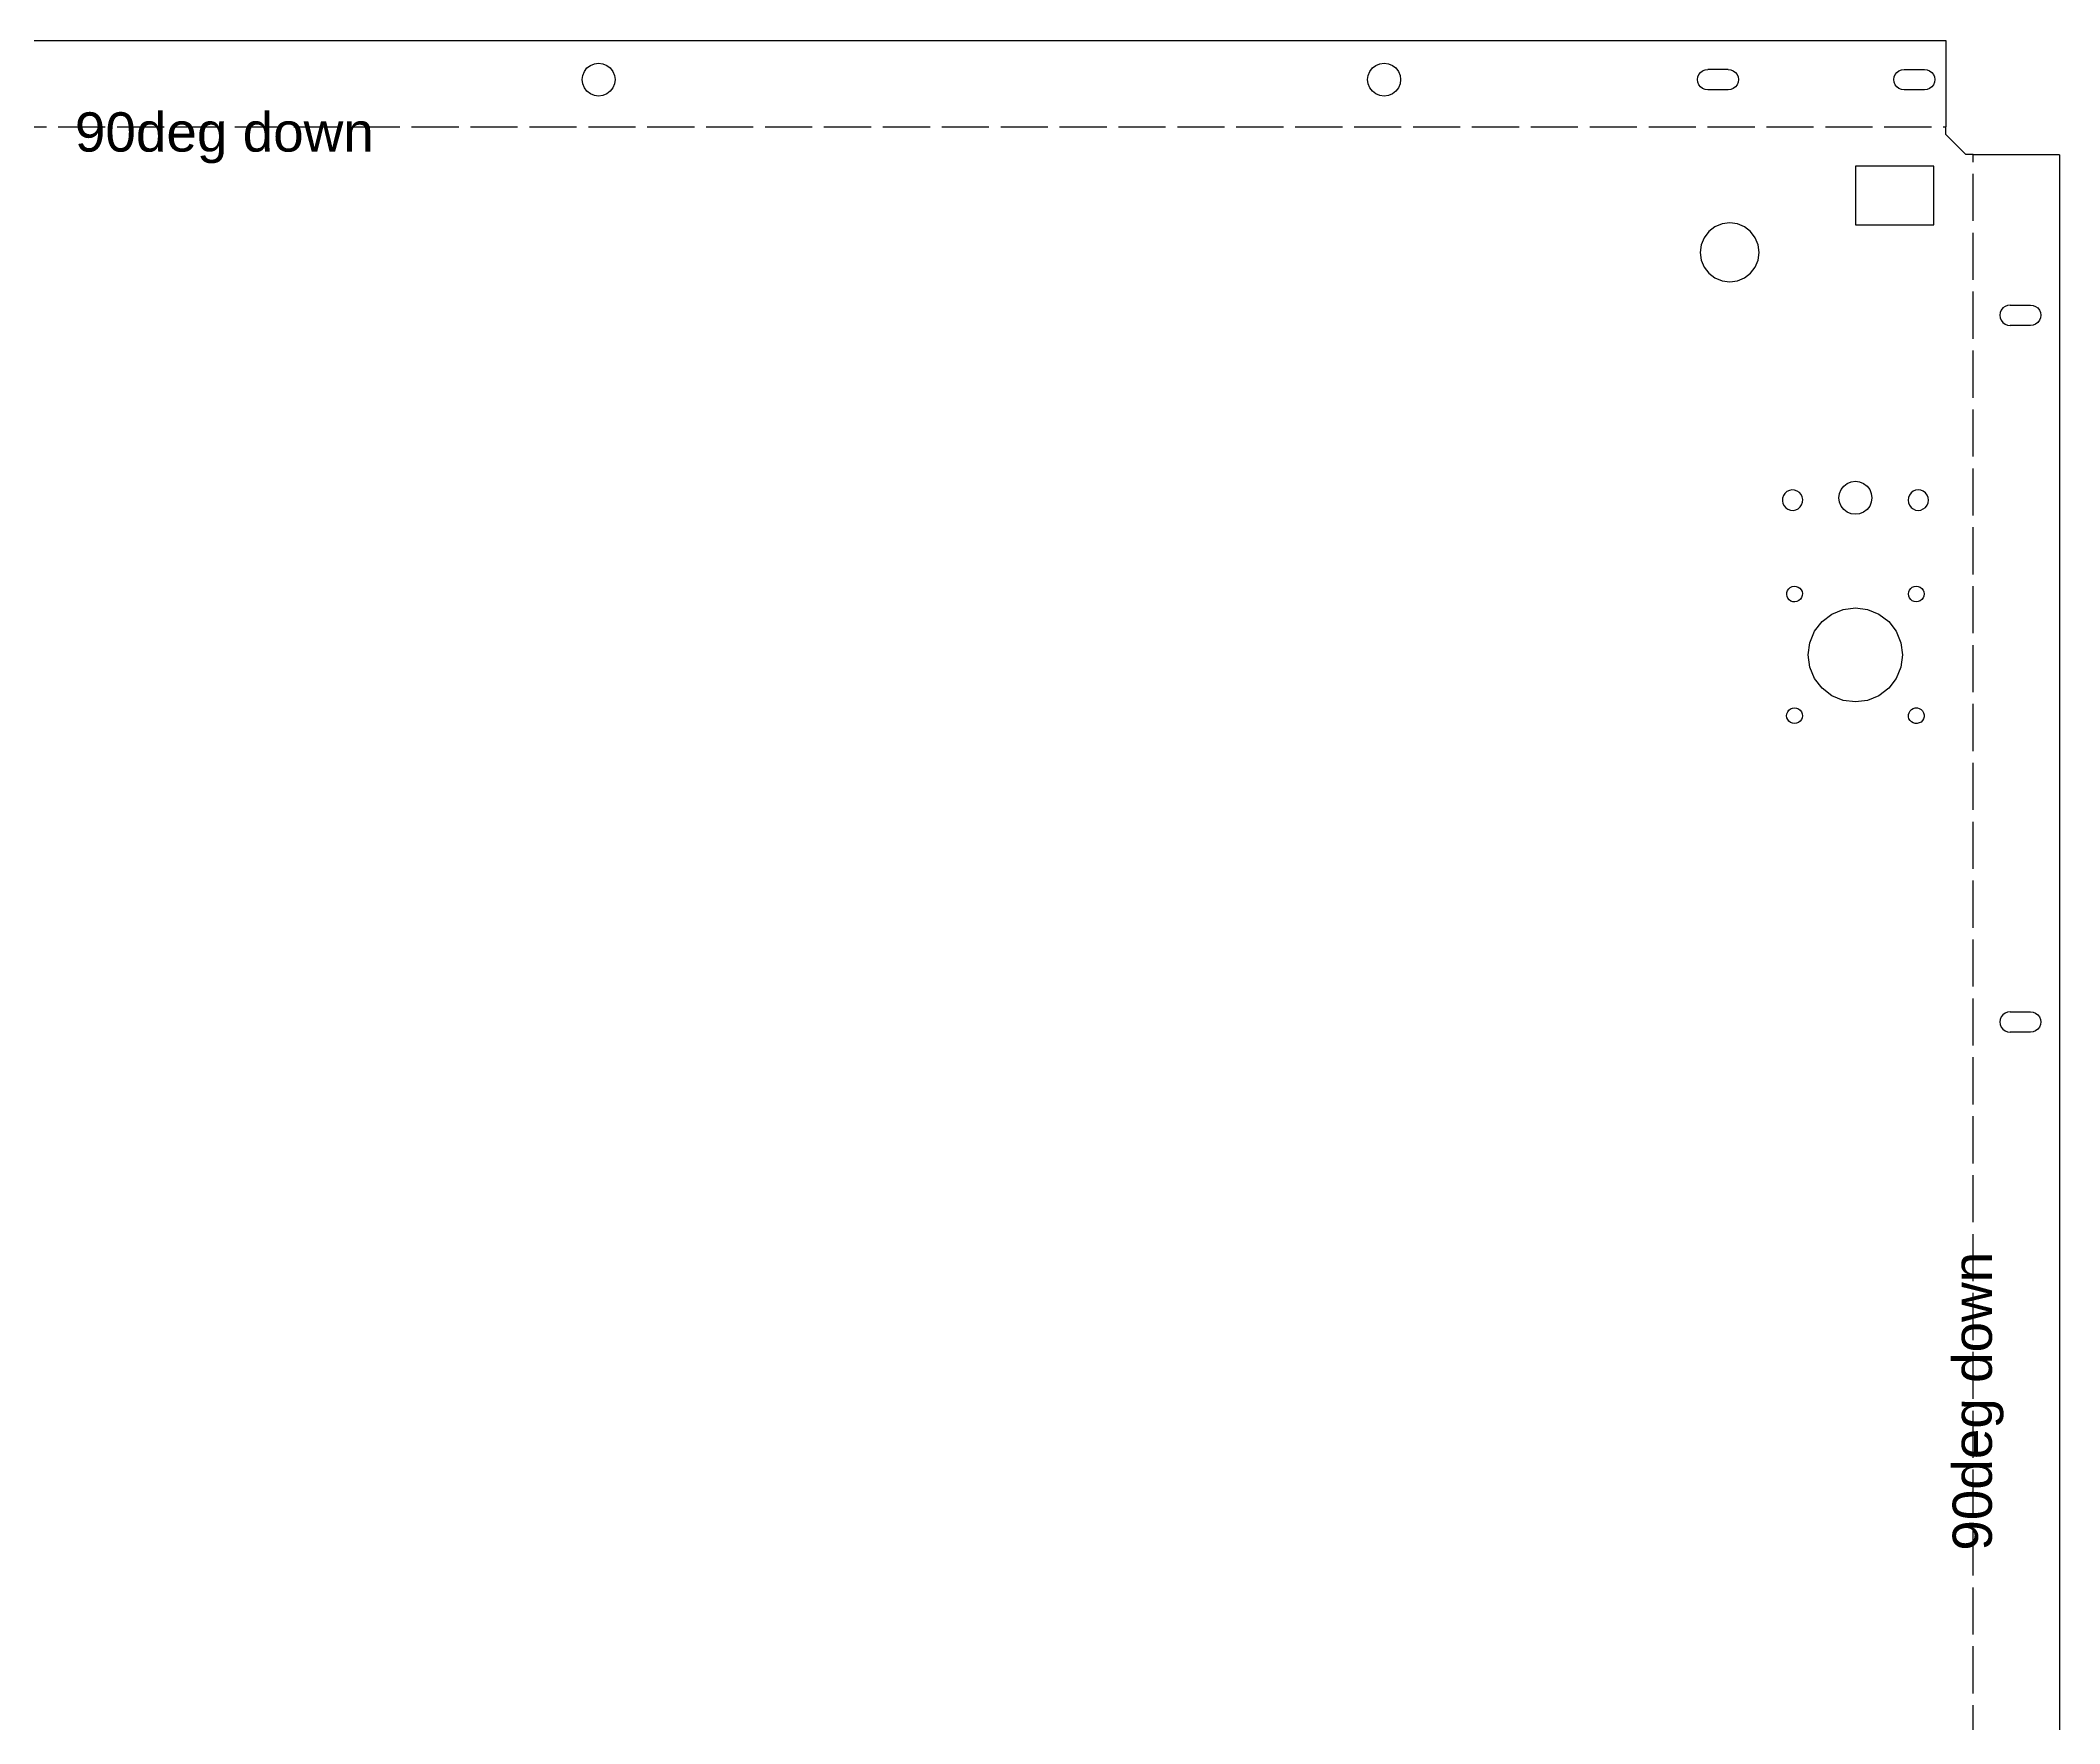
# Model space of a CAD drawing. Extents: x -1267 to 2080, y -21 to 4009.
# Drawn here: x -89 to 425, y 1570 to 1998 of the extents above; entities that cross this region are included whole.
import ezdxf

# ---------------------------------------------------------------- set-up
doc = ezdxf.new("R2010")
doc.units = 0
doc.linetypes.add('ACAD_ISO02W100', pattern=[15, 12, -3])
doc.layers.get('0').update_dxf_attribs({"true_color": 0xffffff})
doc.layers.add('Layer0', color=7, linetype='Continuous', true_color=0xffffff)
doc.styles.add('textstyle29', font='')
doc.styles.add('textstyle38', font='')
doc.styles.get('textstyle29').set_extended_font_data('Arial')
doc.styles.get('textstyle38').set_extended_font_data('Arial')

msp = doc.modelspace()

# ---------------------------------------------------------------- linework, layer by layer
at = {"layer": 'Layer0'}
for p, q in [((-489.26, 1998.33, 0.05), (396.37, 1998.33, 0.05)), ((396.37, 1998.33, 0.05), (396.37, 1976.33, 0.05)), ((49.32, 1989.41, 0.04), (49.74, 1990.43, 0.04)), ((49.74, 1990.43, 0.04), (50.4, 1991.3, 0.04)), ((50.4, 1991.3, 0.04), (51.27, 1991.96, 0.04)), ((51.27, 1991.96, 0.04), (52.29, 1992.38, 0.04)), ((52.29, 1992.38, 0.04), (53.37, 1992.53, 0.04)), ((53.37, 1992.53, 0.04), (54.46, 1992.38, 0.04)), ((54.46, 1992.38, 0.04), (55.47, 1991.96, 0.04)), ((55.47, 1991.96, 0.04), (56.34, 1991.3, 0.04)), ((56.34, 1991.3, 0.04), (57.01, 1990.43, 0.04)), ((57.01, 1990.43, 0.04), (57.43, 1989.41, 0.04)), ((249.32, 1989.41, 0.05), (249.74, 1990.43, 0.05)), ((249.74, 1990.43, 0.05), (250.4, 1991.3, 0.05)), ((250.4, 1991.3, 0.05), (251.27, 1991.96, 0.05)), ((251.27, 1991.96, 0.05), (252.29, 1992.38, 0.05)), ((252.29, 1992.38, 0.05), (253.37, 1992.53, 0.05)), ((253.37, 1992.53, 0.05), (254.46, 1992.38, 0.05)), ((254.46, 1992.38, 0.05), (255.47, 1991.96, 0.05)), ((255.47, 1991.96, 0.05), (256.34, 1991.3, 0.05)), ((256.34, 1991.3, 0.05), (257.01, 1990.43, 0.05)), ((257.01, 1990.43, 0.05), (257.43, 1989.41, 0.05)), ((333.52, 1989.63, 0.05), (333.94, 1990.17, 0.05)), ((333.94, 1990.17, 0.05), (334.47, 1990.58, 0.05)), ((334.47, 1990.58, 0.05), (335.1, 1990.84, 0.05)), ((335.1, 1990.84, 0.05), (335.77, 1990.93, 0.05)), ((340.97, 1990.93, 0.05), (335.77, 1990.93, 0.05)), ((340.97, 1990.93, 0.05), (341.65, 1990.84, 0.05)), ((341.65, 1990.84, 0.05), (342.27, 1990.58, 0.05)), ((342.27, 1990.58, 0.05), (342.81, 1990.17, 0.05)), ((342.81, 1990.17, 0.05), (343.23, 1989.63, 0.05)), ((383.52, 1989.63, 0.05), (383.94, 1990.17, 0.05)), ((383.94, 1990.17, 0.05), (384.47, 1990.58, 0.05)), ((384.47, 1990.58, 0.05), (385.1, 1990.84, 0.05)), ((385.1, 1990.84, 0.05), (385.77, 1990.93, 0.05)), ((385.77, 1990.93, 0.05), (390.97, 1990.93, 0.05)), ((390.97, 1990.93, 0.05), (391.65, 1990.84, 0.05)), ((391.65, 1990.84, 0.05), (392.27, 1990.58, 0.05)), ((392.27, 1990.58, 0.05), (392.81, 1990.17, 0.05)), ((392.81, 1990.17, 0.05), (393.23, 1989.63, 0.05)), ((49.17, 1988.33, 0.04), (49.32, 1989.41, 0.04)), ((49.32, 1987.24, 0.04), (49.17, 1988.33, 0.04)), ((49.74, 1986.23, 0.04), (49.32, 1987.24, 0.04)), ((50.4, 1985.36, 0.04), (49.74, 1986.23, 0.04)), ((51.27, 1984.69, 0.04), (50.4, 1985.36, 0.04)), ((52.29, 1984.27, 0.04), (51.27, 1984.69, 0.04)), ((55.47, 1984.69, 0.04), (54.46, 1984.27, 0.04)), ((56.34, 1985.36, 0.04), (55.47, 1984.69, 0.04)), ((57.01, 1986.23, 0.04), (56.34, 1985.36, 0.04)), ((57.43, 1987.24, 0.04), (57.01, 1986.23, 0.04)), ((57.43, 1989.41, 0.04), (57.57, 1988.33, 0.04)), ((57.57, 1988.33, 0.04), (57.43, 1987.24, 0.04)), ((249.17, 1988.33, 0.05), (249.32, 1989.41, 0.05)), ((249.32, 1987.24, 0.05), (249.17, 1988.33, 0.05)), ((249.74, 1986.23, 0.05), (249.32, 1987.24, 0.05)), ((250.4, 1985.36, 0.05), (249.74, 1986.23, 0.05)), ((251.27, 1984.69, 0.05), (250.4, 1985.36, 0.05)), ((252.29, 1984.27, 0.05), (251.27, 1984.69, 0.05)), ((255.47, 1984.69, 0.05), (254.46, 1984.27, 0.05)), ((256.34, 1985.36, 0.05), (255.47, 1984.69, 0.05)), ((257.01, 1986.23, 0.05), (256.34, 1985.36, 0.05)), ((257.43, 1987.24, 0.05), (257.01, 1986.23, 0.05)), ((257.43, 1989.41, 0.05), (257.57, 1988.33, 0.05)), ((257.57, 1988.33, 0.05), (257.43, 1987.24, 0.05)), ((333.17, 1988.33, 0.05), (333.26, 1989, 0.05)), ((333.26, 1987.65, 0.05), (333.17, 1988.33, 0.05)), ((333.26, 1989, 0.05), (333.52, 1989.63, 0.05)), ((333.52, 1987.03, 0.05), (333.26, 1987.65, 0.05)), ((333.94, 1986.49, 0.05), (333.52, 1987.03, 0.05)), ((334.47, 1986.08, 0.05), (333.94, 1986.49, 0.05)), ((335.1, 1985.82, 0.05), (334.47, 1986.08, 0.05)), ((335.77, 1985.73, 0.05), (335.1, 1985.82, 0.05)), ((340.97, 1985.73, 0.05), (335.77, 1985.73, 0.05)), ((341.65, 1985.82, 0.05), (340.97, 1985.73, 0.05)), ((342.27, 1986.08, 0.05), (341.65, 1985.82, 0.05)), ((342.81, 1986.49, 0.05), (342.27, 1986.08, 0.05)), ((343.23, 1987.03, 0.05), (342.81, 1986.49, 0.05)), ((343.23, 1989.63, 0.05), (343.49, 1989, 0.05)), ((343.49, 1987.65, 0.05), (343.23, 1987.03, 0.05)), ((343.49, 1989, 0.05), (343.57, 1988.33, 0.05)), ((343.57, 1988.33, 0.05), (343.49, 1987.65, 0.05)), ((383.17, 1988.33, 0.05), (383.26, 1989, 0.05)), ((383.26, 1987.65, 0.05), (383.17, 1988.33, 0.05)), ((383.26, 1989, 0.05), (383.52, 1989.63, 0.05)), ((383.52, 1987.03, 0.05), (383.26, 1987.65, 0.05)), ((383.94, 1986.49, 0.05), (383.52, 1987.03, 0.05)), ((384.47, 1986.08, 0.05), (383.94, 1986.49, 0.05)), ((385.1, 1985.82, 0.05), (384.47, 1986.08, 0.05)), ((385.77, 1985.73, 0.05), (385.1, 1985.82, 0.05)), ((390.97, 1985.73, 0.05), (385.77, 1985.73, 0.05)), ((391.65, 1985.82, 0.05), (390.97, 1985.73, 0.05)), ((392.27, 1986.08, 0.05), (391.65, 1985.82, 0.05)), ((392.81, 1986.49, 0.05), (392.27, 1986.08, 0.05)), ((393.23, 1987.03, 0.05), (392.81, 1986.49, 0.05)), ((393.23, 1989.63, 0.05), (393.49, 1989, 0.05)), ((393.49, 1987.65, 0.05), (393.23, 1987.03, 0.05)), ((393.49, 1989, 0.05), (393.57, 1988.33, 0.05)), ((393.57, 1988.33, 0.05), (393.49, 1987.65, 0.05)), ((53.37, 1984.13, 0.04), (52.29, 1984.27, 0.04)), ((54.46, 1984.27, 0.04), (53.37, 1984.13, 0.04)), ((253.37, 1984.13, 0.05), (252.29, 1984.27, 0.05)), ((254.46, 1984.27, 0.05), (253.37, 1984.13, 0.05)), ((396.37, 1974.33, 0.05), (396.37, 1976.33, 0.05)), ((401.37, 1969.33, 0.05), (396.37, 1974.33, 0.05)), ((401.37, 1969.33, 0.05), (403.37, 1969.33, 0.05)), ((403.37, 1969.18, 0.05), (403.37, 1969.33, 0.05)), ((393.37, 1966.33, 0.05), (373.37, 1966.33, 0.05)), ((373.37, 1966.33, 0.05), (373.37, 1951.33, 0.05)), ((393.37, 1951.33, 0.05), (393.37, 1966.33, 0.05)), ((425.37, 1969.18, 0.05), (403.37, 1969.18, 0.05)), ((425.37, 1969.18, 0.05), (425.37, 1337.33, 0.05)), ((336.07, 1949.63, 0.05), (334.88, 1948.08, 0.05)), ((337.62, 1950.82, 0.05), (336.07, 1949.63, 0.05)), ((339.43, 1951.57, 0.05), (337.62, 1950.82, 0.05)), ((341.37, 1951.83, 0.05), (339.43, 1951.57, 0.05)), ((343.32, 1951.57, 0.05), (341.37, 1951.83, 0.05)), ((345.12, 1950.82, 0.05), (343.32, 1951.57, 0.05)), ((346.68, 1949.63, 0.05), (345.12, 1950.82, 0.05)), ((347.87, 1948.08, 0.05), (346.68, 1949.63, 0.05)), ((373.37, 1951.33, 0.05), (393.37, 1951.33, 0.05)), ((334.13, 1946.27, 0.05), (333.87, 1944.33, 0.05)), ((333.87, 1944.33, 0.05), (334.13, 1942.39, 0.05)), ((334.88, 1948.08, 0.05), (334.13, 1946.27, 0.05)), ((348.62, 1946.27, 0.05), (347.87, 1948.08, 0.05)), ((348.87, 1944.33, 0.05), (348.62, 1946.27, 0.05)), ((348.62, 1942.39, 0.05), (348.87, 1944.33, 0.05)), ((334.13, 1942.39, 0.05), (334.88, 1940.58, 0.05)), ((334.88, 1940.58, 0.05), (336.07, 1939.02, 0.05)), ((336.07, 1939.02, 0.05), (337.62, 1937.83, 0.05)), ((345.12, 1937.83, 0.05), (346.68, 1939.02, 0.05)), ((346.68, 1939.02, 0.05), (347.87, 1940.58, 0.05)), ((347.87, 1940.58, 0.05), (348.62, 1942.39, 0.05)), ((337.62, 1937.83, 0.05), (339.43, 1937.08, 0.05)), ((339.43, 1937.08, 0.05), (341.37, 1936.83, 0.05)), ((341.37, 1936.83, 0.05), (343.32, 1937.08, 0.05)), ((343.32, 1937.08, 0.05), (345.12, 1937.83, 0.05)), ((410.26, 1929, 0.05), (410.17, 1928.33, 0.05)), ((410.17, 1928.33, 0.05), (410.26, 1927.65, 0.05)), ((410.52, 1929.63, 0.05), (410.26, 1929, 0.05)), ((410.94, 1930.17, 0.05), (410.52, 1929.63, 0.05)), ((411.47, 1930.58, 0.05), (410.94, 1930.17, 0.05)), ((412.1, 1930.84, 0.05), (411.47, 1930.58, 0.05)), ((412.77, 1930.93, 0.05), (412.1, 1930.84, 0.05)), ((412.77, 1930.93, 0.05), (415.37, 1930.93, 0.05)), ((415.37, 1930.93, 0.05), (417.97, 1930.93, 0.05)), ((417.97, 1930.93, 0.05), (418.65, 1930.84, 0.05)), ((418.65, 1930.84, 0.05), (419.27, 1930.58, 0.05)), ((419.27, 1930.58, 0.05), (419.81, 1930.17, 0.05)), ((419.81, 1930.17, 0.05), (420.23, 1929.63, 0.05)), ((420.23, 1929.63, 0.05), (420.49, 1929, 0.05)), ((420.49, 1929, 0.05), (420.57, 1928.33, 0.05)), ((420.57, 1928.33, 0.05), (420.49, 1927.65, 0.05)), ((410.26, 1927.65, 0.05), (410.52, 1927.03, 0.05)), ((410.52, 1927.03, 0.05), (410.94, 1926.49, 0.05)), ((410.94, 1926.49, 0.05), (411.47, 1926.08, 0.05)), ((411.47, 1926.08, 0.05), (412.1, 1925.82, 0.05)), ((412.1, 1925.82, 0.05), (412.77, 1925.73, 0.05)), ((415.37, 1925.73, 0.05), (412.77, 1925.73, 0.05)), ((417.97, 1925.73, 0.05), (415.37, 1925.73, 0.05)), ((418.65, 1925.82, 0.05), (417.97, 1925.73, 0.05)), ((419.27, 1926.08, 0.05), (418.65, 1925.82, 0.05)), ((419.81, 1926.49, 0.05), (419.27, 1926.08, 0.05)), ((420.23, 1927.03, 0.05), (419.81, 1926.49, 0.05)), ((420.49, 1927.65, 0.05), (420.23, 1927.03, 0.05)), ((355.05, 1882.4, 0.05), (354.83, 1881.76, 0.05)), ((355.44, 1882.96, 0.05), (355.05, 1882.4, 0.05)), ((355.95, 1883.4, 0.05), (355.44, 1882.96, 0.05)), ((356.56, 1883.7, 0.05), (355.95, 1883.4, 0.05)), ((357.23, 1883.82, 0.05), (356.56, 1883.7, 0.05)), ((357.91, 1883.77, 0.05), (357.23, 1883.82, 0.05)), ((358.55, 1883.55, 0.05), (357.91, 1883.77, 0.05)), ((359.11, 1883.16, 0.05), (358.55, 1883.55, 0.05)), ((359.55, 1882.65, 0.05), (359.11, 1883.16, 0.05)), ((359.85, 1882.04, 0.05), (359.55, 1882.65, 0.05)), ((359.97, 1881.37, 0.05), (359.85, 1882.04, 0.05)), ((369.17, 1881.83, 0.05), (369.32, 1882.91, 0.05)), ((369.32, 1880.74, 0.05), (369.17, 1881.83, 0.05)), ((369.32, 1882.91, 0.05), (369.74, 1883.93, 0.05)), ((369.74, 1883.93, 0.05), (370.4, 1884.8, 0.05)), ((370.4, 1884.8, 0.05), (371.27, 1885.46, 0.05)), ((371.27, 1885.46, 0.05), (372.29, 1885.88, 0.05)), ((372.29, 1885.88, 0.05), (373.37, 1886.03, 0.05)), ((373.37, 1886.03, 0.05), (374.46, 1885.88, 0.05)), ((374.46, 1885.88, 0.05), (375.47, 1885.46, 0.05)), ((375.47, 1885.46, 0.05), (376.34, 1884.8, 0.05)), ((376.34, 1884.8, 0.05), (377.01, 1883.93, 0.05)), ((377.01, 1883.93, 0.05), (377.43, 1882.91, 0.05)), ((377.43, 1882.91, 0.05), (377.57, 1881.83, 0.05)), ((377.57, 1881.83, 0.05), (377.43, 1880.74, 0.05)), ((386.86, 1881.9, 0.05), (386.77, 1881.23, 0.05)), ((387.12, 1882.53, 0.05), (386.86, 1881.9, 0.05)), ((387.54, 1883.07, 0.05), (387.12, 1882.53, 0.05)), ((388.07, 1883.48, 0.05), (387.54, 1883.07, 0.05)), ((388.7, 1883.74, 0.05), (388.07, 1883.48, 0.05)), ((389.37, 1883.83, 0.05), (388.7, 1883.74, 0.05)), ((390.05, 1883.74, 0.05), (389.37, 1883.83, 0.05)), ((390.67, 1883.48, 0.05), (390.05, 1883.74, 0.05)), ((391.21, 1883.07, 0.05), (390.67, 1883.48, 0.05)), ((391.63, 1882.53, 0.05), (391.21, 1883.07, 0.05)), ((391.89, 1881.9, 0.05), (391.63, 1882.53, 0.05)), ((391.97, 1881.23, 0.05), (391.89, 1881.9, 0.05)), ((354.83, 1881.76, 0.05), (354.78, 1881.08, 0.05)), ((354.78, 1881.08, 0.05), (354.9, 1880.42, 0.05)), ((354.9, 1880.42, 0.05), (355.2, 1879.81, 0.05)), ((355.2, 1879.81, 0.05), (355.64, 1879.29, 0.05)), ((355.64, 1879.29, 0.05), (356.2, 1878.91, 0.05)), ((356.2, 1878.91, 0.05), (356.84, 1878.68, 0.05)), ((356.84, 1878.68, 0.05), (357.52, 1878.63, 0.05)), ((357.52, 1878.63, 0.05), (358.18, 1878.76, 0.05)), ((358.18, 1878.76, 0.05), (358.8, 1879.05, 0.05)), ((358.8, 1879.05, 0.05), (359.31, 1879.49, 0.05)), ((359.31, 1879.49, 0.05), (359.69, 1880.05, 0.05)), ((359.69, 1880.05, 0.05), (359.92, 1880.69, 0.05)), ((359.92, 1880.69, 0.05), (359.97, 1881.37, 0.05)), ((369.74, 1879.73, 0.05), (369.32, 1880.74, 0.05)), ((370.4, 1878.86, 0.05), (369.74, 1879.73, 0.05)), ((371.27, 1878.19, 0.05), (370.4, 1878.86, 0.05)), ((372.29, 1877.77, 0.05), (371.27, 1878.19, 0.05)), ((373.37, 1877.63, 0.05), (372.29, 1877.77, 0.05)), ((374.46, 1877.77, 0.05), (373.37, 1877.63, 0.05)), ((375.47, 1878.19, 0.05), (374.46, 1877.77, 0.05)), ((376.34, 1878.86, 0.05), (375.47, 1878.19, 0.05)), ((377.01, 1879.73, 0.05), (376.34, 1878.86, 0.05)), ((377.43, 1880.74, 0.05), (377.01, 1879.73, 0.05)), ((386.77, 1881.23, 0.05), (386.86, 1880.55, 0.05)), ((386.86, 1880.55, 0.05), (387.12, 1879.93, 0.05)), ((387.12, 1879.93, 0.05), (387.54, 1879.39, 0.05)), ((387.54, 1879.39, 0.05), (388.07, 1878.98, 0.05)), ((388.07, 1878.98, 0.05), (388.7, 1878.72, 0.05)), ((388.7, 1878.72, 0.05), (389.37, 1878.63, 0.05)), ((389.37, 1878.63, 0.05), (390.05, 1878.72, 0.05)), ((390.05, 1878.72, 0.05), (390.67, 1878.98, 0.05)), ((390.67, 1878.98, 0.05), (391.21, 1879.39, 0.05)), ((391.21, 1879.39, 0.05), (391.63, 1879.93, 0.05)), ((391.63, 1879.93, 0.05), (391.89, 1880.55, 0.05)), ((391.89, 1880.55, 0.05), (391.97, 1881.23, 0.05)), ((355.88, 1857.22, 0.05), (355.92, 1857.74, 0.05)), ((355.97, 1856.71, 0.05), (355.88, 1857.22, 0.05)), ((355.92, 1857.74, 0.05), (356.09, 1858.23, 0.05)), ((356.2, 1856.23, 0.05), (355.97, 1856.71, 0.05)), ((356.09, 1858.23, 0.05), (356.39, 1858.66, 0.05)), ((356.54, 1855.84, 0.05), (356.2, 1856.23, 0.05)), ((356.39, 1858.66, 0.05), (356.78, 1859, 0.05)), ((356.78, 1859, 0.05), (357.25, 1859.23, 0.05)), ((357.25, 1859.23, 0.05), (357.77, 1859.32, 0.05)), ((357.77, 1859.32, 0.05), (358.29, 1859.28, 0.05)), ((358.29, 1859.28, 0.05), (358.78, 1859.11, 0.05)), ((358.78, 1859.11, 0.05), (359.21, 1858.82, 0.05)), ((359.21, 1858.82, 0.05), (359.55, 1858.42, 0.05)), ((359.66, 1856.42, 0.05), (359.36, 1855.99, 0.05)), ((359.55, 1858.42, 0.05), (359.78, 1857.95, 0.05)), ((359.83, 1856.92, 0.05), (359.66, 1856.42, 0.05)), ((359.78, 1857.95, 0.05), (359.87, 1857.44, 0.05)), ((359.87, 1857.44, 0.05), (359.83, 1856.92, 0.05)), ((386.87, 1857.33, 0.05), (386.94, 1857.84, 0.05)), ((386.94, 1856.81, 0.05), (386.87, 1857.33, 0.05)), ((386.94, 1857.84, 0.05), (387.14, 1858.33, 0.05)), ((387.14, 1856.33, 0.05), (386.94, 1856.81, 0.05)), ((387.14, 1858.33, 0.05), (387.46, 1858.74, 0.05)), ((387.46, 1855.91, 0.05), (387.14, 1856.33, 0.05)), ((387.46, 1858.74, 0.05), (387.87, 1859.06, 0.05)), ((387.87, 1859.06, 0.05), (388.36, 1859.26, 0.05)), ((388.36, 1859.26, 0.05), (388.87, 1859.33, 0.05)), ((388.87, 1859.33, 0.05), (389.39, 1859.26, 0.05)), ((389.39, 1859.26, 0.05), (389.87, 1859.06, 0.05)), ((389.87, 1859.06, 0.05), (390.29, 1858.74, 0.05)), ((390.29, 1858.74, 0.05), (390.61, 1858.33, 0.05)), ((390.61, 1856.33, 0.05), (390.29, 1855.91, 0.05)), ((390.61, 1858.33, 0.05), (390.81, 1857.84, 0.05)), ((390.81, 1856.81, 0.05), (390.61, 1856.33, 0.05)), ((390.81, 1857.84, 0.05), (390.87, 1857.33, 0.05)), ((390.87, 1857.33, 0.05), (390.81, 1856.81, 0.05)), ((356.97, 1855.54, 0.05), (356.54, 1855.84, 0.05)), ((357.46, 1855.37, 0.05), (356.97, 1855.54, 0.05)), ((357.98, 1855.33, 0.05), (357.46, 1855.37, 0.05)), ((358.5, 1855.43, 0.05), (357.98, 1855.33, 0.05)), ((358.97, 1855.65, 0.05), (358.5, 1855.43, 0.05)), ((359.36, 1855.99, 0.05), (358.97, 1855.65, 0.05)), ((364.89, 1850.31, 0.05), (367.37, 1852.22, 0.05)), ((367.37, 1852.22, 0.05), (370.27, 1853.42, 0.05)), ((370.27, 1853.42, 0.05), (373.37, 1853.83, 0.05)), ((373.37, 1853.83, 0.05), (376.48, 1853.42, 0.05)), ((376.48, 1853.42, 0.05), (379.37, 1852.22, 0.05)), ((379.37, 1852.22, 0.05), (381.86, 1850.31, 0.05)), ((387.87, 1855.6, 0.05), (387.46, 1855.91, 0.05)), ((388.36, 1855.4, 0.05), (387.87, 1855.6, 0.05)), ((388.87, 1855.33, 0.05), (388.36, 1855.4, 0.05)), ((389.39, 1855.4, 0.05), (388.87, 1855.33, 0.05)), ((389.87, 1855.6, 0.05), (389.39, 1855.4, 0.05)), ((390.29, 1855.91, 0.05), (389.87, 1855.6, 0.05)), ((361.78, 1844.93, 0.05), (362.98, 1847.83, 0.05)), ((362.98, 1847.83, 0.05), (364.89, 1850.31, 0.05)), ((381.86, 1850.31, 0.05), (383.77, 1847.83, 0.05)), ((383.77, 1847.83, 0.05), (384.97, 1844.93, 0.05)), ((361.37, 1841.83, 0.05), (361.78, 1844.93, 0.05)), ((361.78, 1838.72, 0.05), (361.37, 1841.83, 0.05)), ((384.97, 1844.93, 0.05), (385.37, 1841.83, 0.05)), ((385.37, 1841.83, 0.05), (384.97, 1838.72, 0.05)), ((362.98, 1835.83, 0.05), (361.78, 1838.72, 0.05)), ((364.89, 1833.34, 0.05), (362.98, 1835.83, 0.05)), ((383.77, 1835.83, 0.05), (381.86, 1833.34, 0.05)), ((384.97, 1838.72, 0.05), (383.77, 1835.83, 0.05)), ((367.37, 1831.43, 0.05), (364.89, 1833.34, 0.05)), ((370.27, 1830.24, 0.05), (367.37, 1831.43, 0.05)), ((379.37, 1831.43, 0.05), (376.48, 1830.24, 0.05)), ((381.86, 1833.34, 0.05), (379.37, 1831.43, 0.05)), ((355.87, 1826.33, 0.05), (355.94, 1826.84, 0.05)), ((355.94, 1825.81, 0.05), (355.87, 1826.33, 0.05)), ((355.94, 1826.84, 0.05), (356.14, 1827.33, 0.05)), ((356.14, 1825.33, 0.05), (355.94, 1825.81, 0.05)), ((356.14, 1827.33, 0.05), (356.46, 1827.74, 0.05)), ((356.46, 1824.91, 0.05), (356.14, 1825.33, 0.05)), ((356.46, 1827.74, 0.05), (356.87, 1828.06, 0.05)), ((356.87, 1828.06, 0.05), (357.36, 1828.26, 0.05)), ((357.36, 1828.26, 0.05), (357.87, 1828.33, 0.05)), ((357.87, 1828.33, 0.05), (358.39, 1828.26, 0.05)), ((358.39, 1828.26, 0.05), (358.87, 1828.06, 0.05)), ((358.87, 1828.06, 0.05), (359.29, 1827.74, 0.05)), ((359.29, 1827.74, 0.05), (359.61, 1827.33, 0.05)), ((359.61, 1825.33, 0.05), (359.29, 1824.91, 0.05)), ((359.61, 1827.33, 0.05), (359.81, 1826.84, 0.05)), ((359.81, 1825.81, 0.05), (359.61, 1825.33, 0.05)), ((359.81, 1826.84, 0.05), (359.87, 1826.33, 0.05)), ((359.87, 1826.33, 0.05), (359.81, 1825.81, 0.05)), ((373.37, 1829.83, 0.05), (370.27, 1830.24, 0.05)), ((376.48, 1830.24, 0.05), (373.37, 1829.83, 0.05)), ((386.89, 1826.6, 0.05), (387.03, 1827.1, 0.05)), ((386.89, 1826.08, 0.05), (386.89, 1826.6, 0.05)), ((387.02, 1825.57, 0.05), (386.89, 1826.08, 0.05)), ((387.28, 1825.12, 0.05), (387.02, 1825.57, 0.05)), ((387.03, 1827.1, 0.05), (387.29, 1827.55, 0.05)), ((387.29, 1827.55, 0.05), (387.67, 1827.92, 0.05)), ((387.67, 1827.92, 0.05), (388.12, 1828.18, 0.05)), ((388.12, 1828.18, 0.05), (388.62, 1828.31, 0.05)), ((388.62, 1828.31, 0.05), (389.15, 1828.31, 0.05)), ((389.15, 1828.31, 0.05), (389.65, 1828.17, 0.05)), ((389.65, 1828.17, 0.05), (390.1, 1827.91, 0.05)), ((390.1, 1827.91, 0.05), (390.47, 1827.54, 0.05)), ((390.72, 1825.55, 0.05), (390.45, 1825.1, 0.05)), ((390.47, 1827.54, 0.05), (390.73, 1827.08, 0.05)), ((390.86, 1826.06, 0.05), (390.72, 1825.55, 0.05)), ((390.73, 1827.08, 0.05), (390.86, 1826.58, 0.05)), ((390.86, 1826.58, 0.05), (390.86, 1826.06, 0.05)), ((356.87, 1824.6, 0.05), (356.46, 1824.91, 0.05)), ((357.36, 1824.4, 0.05), (356.87, 1824.6, 0.05)), ((357.87, 1824.33, 0.05), (357.36, 1824.4, 0.05)), ((358.39, 1824.4, 0.05), (357.87, 1824.33, 0.05)), ((358.87, 1824.6, 0.05), (358.39, 1824.4, 0.05)), ((359.29, 1824.91, 0.05), (358.87, 1824.6, 0.05)), ((387.65, 1824.75, 0.05), (387.28, 1825.12, 0.05)), ((388.1, 1824.48, 0.05), (387.65, 1824.75, 0.05)), ((388.6, 1824.35, 0.05), (388.1, 1824.48, 0.05)), ((389.12, 1824.34, 0.05), (388.6, 1824.35, 0.05)), ((389.63, 1824.48, 0.05), (389.12, 1824.34, 0.05)), ((390.08, 1824.73, 0.05), (389.63, 1824.48, 0.05)), ((390.45, 1825.1, 0.05), (390.08, 1824.73, 0.05)), ((410.26, 1749, 0.05), (410.17, 1748.33, 0.05)), ((410.17, 1748.33, 0.05), (410.26, 1747.65, 0.05)), ((410.52, 1749.63, 0.05), (410.26, 1749, 0.05)), ((410.94, 1750.17, 0.05), (410.52, 1749.63, 0.05)), ((411.47, 1750.58, 0.05), (410.94, 1750.17, 0.05)), ((412.1, 1750.84, 0.05), (411.47, 1750.58, 0.05)), ((412.77, 1750.93, 0.05), (412.1, 1750.84, 0.05)), ((412.77, 1750.93, 0.05), (415.37, 1750.93, 0.05)), ((415.37, 1750.93, 0.05), (417.97, 1750.93, 0.05)), ((417.97, 1750.93, 0.05), (418.65, 1750.84, 0.05)), ((418.65, 1750.84, 0.05), (419.27, 1750.58, 0.05)), ((419.27, 1750.58, 0.05), (419.81, 1750.17, 0.05)), ((419.81, 1750.17, 0.05), (420.23, 1749.63, 0.05)), ((420.23, 1749.63, 0.05), (420.49, 1749, 0.05)), ((420.49, 1749, 0.05), (420.57, 1748.33, 0.05)), ((420.57, 1748.33, 0.05), (420.49, 1747.65, 0.05)), ((410.26, 1747.65, 0.05), (410.52, 1747.03, 0.05)), ((410.52, 1747.03, 0.05), (410.94, 1746.49, 0.05)), ((410.94, 1746.49, 0.05), (411.47, 1746.08, 0.05)), ((411.47, 1746.08, 0.05), (412.1, 1745.82, 0.05)), ((412.1, 1745.82, 0.05), (412.77, 1745.73, 0.05)), ((415.37, 1745.73, 0.05), (412.77, 1745.73, 0.05)), ((417.97, 1745.73, 0.05), (415.37, 1745.73, 0.05)), ((418.65, 1745.82, 0.05), (417.97, 1745.73, 0.05)), ((419.27, 1746.08, 0.05), (418.65, 1745.82, 0.05)), ((419.81, 1746.49, 0.05), (419.27, 1746.08, 0.05)), ((420.23, 1747.03, 0.05), (419.81, 1746.49, 0.05)), ((420.49, 1747.65, 0.05), (420.23, 1747.03, 0.05))]:
    msp.add_line(p, q, dxfattribs=at)
at = {"layer": 'Layer0', "color": 2, "linetype": 'ACAD_ISO02W100', "true_color": 0xffff00}
for p, q in [((-489.26, 1976.33, 0.05), (396.37, 1976.33, 0.05)), ((403.37, 1337.33, 0.05), (403.37, 1969.18, 0.05))]:
    msp.add_line(p, q, dxfattribs=at)

# ---------------------------------------------------------------- texts
at = {"insert": (-80, 1980), "char_height": 1, "attachment_point": 1, "style": 'textstyle29'}
msp.add_mtext('\\H10;90deg down', dxfattribs=at)
at = {"insert": (398.13, 1613.68), "char_height": 1, "attachment_point": 1, "rotation": 90, "style": 'textstyle38'}
msp.add_mtext('\\H10;90deg down', dxfattribs=at)

doc.saveas('drawing.dxf')
